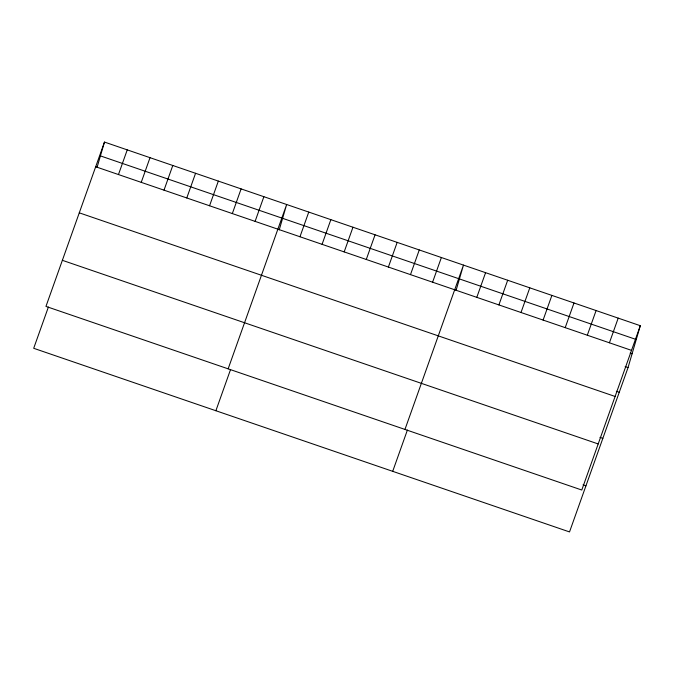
<?xml version="1.0" encoding="UTF-8"?>
<svg xmlns="http://www.w3.org/2000/svg" width="674" height="674" viewBox="0 0 674 674"><rect width="100%" height="100%" fill="white"/><g stroke="black" fill="none" stroke-linecap="round" stroke-linejoin="round"><path stroke-width="1.01" d="M97.039 167.472L104.478 142.071L640.3 325.702L628.042 367.6L569.522 531.929L33.7 348.298L48.402 307.015M279.221 229.91L286.652 204.508L228.141 368.838M456.045 290.502L463.476 265.101L404.964 429.431M104.478 142.071L45.958 306.4L581.788 490.032L640.3 325.702M118.464 174.549L127.243 149.881M141.237 182.351L150.016 157.682M164.009 190.161L172.788 165.484M186.782 197.962L195.561 173.294M209.555 205.764L218.334 181.095M232.328 213.574L241.107 188.897M255.101 221.375L263.879 196.707M215.882 410.736L230.584 369.445M299.972 236.751L308.759 212.083M322.079 244.325L330.858 219.657M344.178 251.899L352.965 227.231M366.277 259.482L375.064 234.805M388.384 267.056L397.171 242.379M410.483 274.63L419.27 249.953M432.59 282.204L441.377 257.527M392.706 471.328L407.408 430.046M476.796 297.352L485.583 272.675M498.895 304.926L507.682 280.249M521.002 312.5L529.789 287.832M543.101 320.074L551.888 295.406M565.208 327.648L573.995 302.98M587.307 335.222L596.094 310.554M609.414 342.796L618.201 318.128M100.426 155.896L636.256 339.528M95.691 166.748L631.513 350.37M630.165 353.109L632.086 353.774M625.16 366.605L628.042 367.6M616.373 391.282L619.254 392.268M79.279 212.832L615.101 396.464M599.961 437.367L602.842 438.353M62.37 260.316L598.192 443.947M583.052 484.85L585.933 485.836"/></g></svg>
